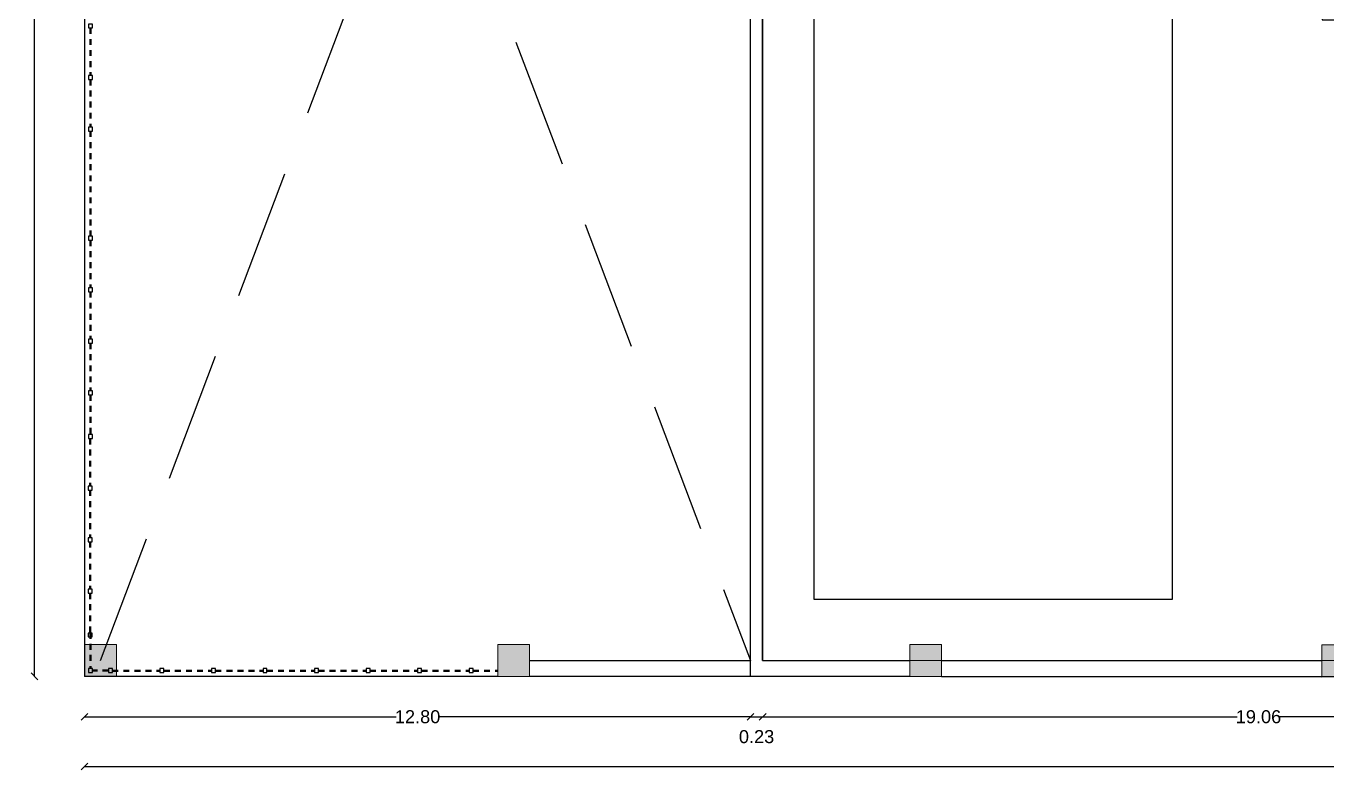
# Model space of a CAD drawing. Header units: metres. Extents: x 71870 to 71989, y 12512 to 13085.
# Drawn here: x 71909.81 to 71934.8, y 12873.26 to 12887.65 of the extents above; entities that cross this region are included whole.
import ezdxf

# ---------------------------------------------------------------- set-up
doc = ezdxf.new("R2010")
doc.units = ezdxf.units.M
doc.header["$MEASUREMENT"] = 0
doc.linetypes.add('Dim Line', pattern=[0.375, 0.25, -0.125])
doc.linetypes.add('HIDDEN2', pattern=[0.1875, 0.125, -0.0625])
doc.layers.get('Defpoints').update_dxf_attribs({"color": 6, "lineweight": 0})
doc.layers.add('BLK_1_FLR_1_BLT_UP_AREA', color=52, linetype='Continuous', plot=False)
doc.layers.add('BLK_1_FLR_1_ROOM_1', color=2, linetype='Continuous')
doc.layers.add('BLK_1_FLR_1_ROOM_1_LIGHT_VENTILATION_1', color=2, linetype='Continuous', lineweight=0)
doc.layers.add('COL', color=1, linetype='Continuous', lineweight=18)
doc.styles.add('century Gothic', font='arial.ttf')
doc.dimstyles.new('STAND', dxfattribs={"dimtxt": 0.25, "dimasz": 0.13, "dimexe": 0, "dimexo": 0, "dimgap": 0, "dimtad": 0, "dimzin": 0, "dimdsep": 46, "dimtxsty": 'century Gothic', "dimblk": 'OBLIQUE', "dimcen": 0.15, "dimse1": 1, "dimse2": 1, "dimclrd": 5, "dimclre": 7, "dimclrt": 5, "dimazin": 0, "dimtfac": 1, "dimtofl": 0, "dimtmove": 0, "dimatfit": 3, "dimfxl": 0, "dimtolj": 1, "dimtzin": 0, "dimlwd": -1, "dimlwe": -1, "dimarcsym": 0})

# ---------------------------------------------------------------- blocks, each defined once
blk = doc.blocks.new('*U3')
at = {"layer": 'COL'}
h = blk.add_hatch(color=8, dxfattribs=at)
h.dxf.hatch_style = 1
h.paths.add_polyline_path([(2704.94, 761), (2704.94, 737), (2680.94, 737), (2680.94, 761)])
at = {"layer": 'COL', "ltscale": 0.02}
blk.add_lwpolyline([(2704.94, 761), (2704.94, 737), (2680.94, 737), (2680.94, 761)], close=True, dxfattribs=at)
blk = doc.blocks.new('_Oblique')
at = {"color": 0, "linetype": 'ByBlock', "lineweight": -2}
blk.add_line((-0.5, -0.5), (0.5, 0.5), dxfattribs=at)
blk = doc.blocks.new('*D78')
at = {"color": 5}
for p, q in [((71909.977, 12908.681), (71909.977, 12892.338)), ((71909.977, 12875.153), (71909.977, 12891.495))]:
    blk.add_line(p, q, dxfattribs=at)
at = {"layer": 'Defpoints', "color": 0, "lineweight": 25}
for p in [(71909.977, 12908.681), (71910.94, 12908.681), (71910.94, 12875.153)]:
    blk.add_point(p, dxfattribs=at)
at = {"color": 5, "xscale": 0.13, "yscale": 0.13, "zscale": 0.13}
for p, rotation in [((71909.977, 12908.681), 90), ((71909.977, 12875.153), 270)]:
    blk.add_blockref('_Oblique', p, dxfattribs=dict(at, rotation=rotation))
at = {"color": 5, "lineweight": 25, "insert": (71909.977, 12891.917), "char_height": 0.25, "attachment_point": 5, "rotation": 90, "style": 'century Gothic'}
blk.add_mtext('\\A1;33.53', dxfattribs=at)
blk = doc.blocks.new('*D79')
at = {"color": 5}
for p, q in [((71910.94, 12874.376), (71916.932, 12874.376)), ((71923.742, 12874.376), (71917.751, 12874.376))]:
    blk.add_line(p, q, dxfattribs=at)
at = {"layer": 'Defpoints', "color": 0, "lineweight": 25}
for p in [(71923.742, 12875.457), (71910.94, 12875.153), (71923.742, 12874.376)]:
    blk.add_point(p, dxfattribs=at)
at = {"color": 5, "xscale": 0.13, "yscale": 0.13, "zscale": 0.13, "rotation": 180}
blk.add_blockref('_Oblique', (71910.94, 12874.376), dxfattribs=at)
at = {"color": 5, "xscale": 0.13, "yscale": 0.13, "zscale": 0.13}
blk.add_blockref('_Oblique', (71923.742, 12874.376), dxfattribs=at)
at = {"color": 5, "insert": (71917.341, 12874.376), "char_height": 0.25, "attachment_point": 5, "style": 'century Gothic'}
blk.add_mtext('\\A1;12.80', dxfattribs=at)
blk = doc.blocks.new('*D80')
at = {"color": 5}
blk.add_line((71923.742, 12874.376), (71923.975, 12874.376), dxfattribs=at)
at = {"layer": 'Defpoints', "color": 0, "lineweight": 25}
for p in [(71923.742, 12875.457), (71923.975, 12875.457), (71923.975, 12874.376)]:
    blk.add_point(p, dxfattribs=at)
at = {"color": 5, "xscale": 0.13, "yscale": 0.13, "zscale": 0.13, "rotation": 180}
blk.add_blockref('_Oblique', (71923.742, 12874.376), dxfattribs=at)
at = {"color": 5, "xscale": 0.13, "yscale": 0.13, "zscale": 0.13}
blk.add_blockref('_Oblique', (71923.975, 12874.376), dxfattribs=at)
at = {"color": 5, "insert": (71923.858, 12873.993), "char_height": 0.25, "attachment_point": 5, "style": 'century Gothic'}
blk.add_mtext('\\A1;0.23', dxfattribs=at)
blk = doc.blocks.new('*D81')
at = {"color": 5}
for p, q in [((71923.975, 12874.376), (71933.097, 12874.376)), ((71943.038, 12874.376), (71933.917, 12874.376))]:
    blk.add_line(p, q, dxfattribs=at)
at = {"layer": 'Defpoints', "color": 0, "lineweight": 25}
for p in [(71943.038, 12875.756), (71923.975, 12875.457), (71943.038, 12874.376)]:
    blk.add_point(p, dxfattribs=at)
at = {"color": 5, "xscale": 0.13, "yscale": 0.13, "zscale": 0.13, "rotation": 180}
blk.add_blockref('_Oblique', (71923.975, 12874.376), dxfattribs=at)
at = {"color": 5, "xscale": 0.13, "yscale": 0.13, "zscale": 0.13}
blk.add_blockref('_Oblique', (71943.038, 12874.376), dxfattribs=at)
at = {"color": 5, "insert": (71933.507, 12874.376), "char_height": 0.25, "attachment_point": 5, "style": 'century Gothic'}
blk.add_mtext('\\A1;19.06', dxfattribs=at)
blk = doc.blocks.new('*D91')
at = {"color": 5}
for p, q in [((71910.94, 12873.422), (71936.414, 12873.422)), ((71962.731, 12873.422), (71937.258, 12873.422))]:
    blk.add_line(p, q, dxfattribs=at)
at = {"layer": 'Defpoints', "color": 0, "lineweight": 25}
for p in [(71910.94, 12875.153), (71962.731, 12875.153), (71962.731, 12873.422)]:
    blk.add_point(p, dxfattribs=at)
at = {"color": 5, "xscale": 0.13, "yscale": 0.13, "zscale": 0.13, "rotation": 180}
blk.add_blockref('_Oblique', (71910.94, 12873.422), dxfattribs=at)
at = {"color": 5, "xscale": 0.13, "yscale": 0.13, "zscale": 0.13}
blk.add_blockref('_Oblique', (71962.731, 12873.422), dxfattribs=at)
at = {"color": 5, "lineweight": 25, "insert": (71936.836, 12873.422), "char_height": 0.25, "attachment_point": 5, "style": 'century Gothic'}
blk.add_mtext('\\A1;51.79', dxfattribs=at)

msp = doc.modelspace()

# ---------------------------------------------------------------- linework, layer by layer
at = {"ltscale": 100}
for p in [(71910.94044, 12908.68061), (71918.88282, 12875.15265)]:
    msp.add_line(p, (71910.94044, 12875.15264), dxfattribs=at)
for p, q in [((71923.74204, 12875.15264), (71923.74204, 12908.45201)), ((71923.97491, 12900.8193), (71923.97491, 12875.45745)), ((71919.49242, 12875.45744), (71923.74204, 12875.45745)), ((71923.97491, 12875.45745), (71926.80397, 12875.45745)), ((71927.41357, 12875.4575), (71934.72787, 12875.45144)), ((71926.80397, 12875.15264), (71919.49242, 12875.15264)), ((71927.41332, 12875.1527), (71934.72761, 12875.14664))]:
    msp.add_line(p, q)
at = {"linetype": 'HIDDEN2', "ltscale": 0.9}
for p, q in [((71911.04204, 12887.61131), (71911.04204, 12886.69691)), ((71911.06109, 12887.61131), (71911.06109, 12886.69691)), ((71911.04204, 12886.62071), (71911.04204, 12885.70631)), ((71911.06109, 12886.62071), (71911.06109, 12885.70631)), ((71911.04204, 12885.63011), (71911.04204, 12883.61084)), ((71911.06109, 12885.63011), (71911.06109, 12883.61084)), ((71911.04204, 12883.53464), (71911.04204, 12882.62024)), ((71911.06109, 12883.53464), (71911.06109, 12882.62024)), ((71911.04204, 12882.54404), (71911.04204, 12881.62964)), ((71911.06109, 12882.54404), (71911.06109, 12881.62964)), ((71911.04204, 12881.55344), (71911.04204, 12880.63904)), ((71911.06109, 12881.55344), (71911.06109, 12880.63904)), ((71911.04204, 12880.56284), (71911.04204, 12879.79839)), ((71911.06109, 12880.56284), (71911.06109, 12879.79839)), ((71911.03569, 12879.72219), (71911.03569, 12878.80779)), ((71911.05474, 12879.72219), (71911.05474, 12878.80779)), ((71911.03569, 12878.73159), (71911.03569, 12877.81719)), ((71911.05474, 12878.73159), (71911.05474, 12877.81719)), ((71911.03569, 12877.74099), (71911.03569, 12876.82659)), ((71911.05474, 12877.74099), (71911.05474, 12876.82659)), ((71911.03569, 12876.75039), (71911.03569, 12875.98594)), ((71911.05474, 12876.75039), (71911.05474, 12875.98594)), ((71911.04204, 12875.98839), (71911.04204, 12875.30504)), ((71911.06109, 12875.98839), (71911.06109, 12875.30504)), ((71911.39764, 12875.27329), (71911.09284, 12875.27329)), ((71911.39764, 12875.25424), (71911.09284, 12875.25424)), ((71911.47397, 12875.27329), (71912.38837, 12875.27329)), ((71911.47397, 12875.25424), (71912.38837, 12875.25424)), ((71912.46457, 12875.27329), (71913.37897, 12875.27329)), ((71912.46457, 12875.25424), (71913.37897, 12875.25424)), ((71913.45517, 12875.27329), (71914.36957, 12875.27329)), ((71913.45517, 12875.25424), (71914.36957, 12875.25424)), ((71914.44577, 12875.27329), (71915.36017, 12875.27329)), ((71914.44577, 12875.25424), (71915.36017, 12875.25424)), ((71915.43637, 12875.27329), (71916.35077, 12875.27329)), ((71915.43637, 12875.25424), (71916.35077, 12875.25424)), ((71916.42697, 12875.27329), (71917.34137, 12875.27329)), ((71916.42697, 12875.25424), (71917.34137, 12875.25424)), ((71917.41757, 12875.27329), (71918.33197, 12875.27329)), ((71917.41757, 12875.25424), (71918.33197, 12875.25424)), ((71918.40817, 12875.27329), (71918.88282, 12875.27329)), ((71918.40817, 12875.25424), (71918.88282, 12875.25424))]:
    msp.add_line(p, q, dxfattribs=at)
at = {"linetype": 'Dim Line', "ltscale": 10}
for points in [[(71911.24524, 12875.45741), (71923.74204, 12908.45201)], [(71911.24524, 12908.37581), (71923.74204, 12875.45745)]]:
    msp.add_lwpolyline(points, dxfattribs=at)
for points in [[(71911.01664, 12887.61131), (71911.09284, 12887.61131), (71911.09284, 12887.68751), (71911.01664, 12887.68751)], [(71911.01664, 12886.62071), (71911.09284, 12886.62071), (71911.09284, 12886.69691), (71911.01664, 12886.69691)], [(71911.01664, 12885.63011), (71911.09284, 12885.63011), (71911.09284, 12885.70631), (71911.01664, 12885.70631)], [(71911.01664, 12883.53464), (71911.09284, 12883.53464), (71911.09284, 12883.61084), (71911.01664, 12883.61084)], [(71911.01664, 12882.54404), (71911.09284, 12882.54404), (71911.09284, 12882.62024), (71911.01664, 12882.62024)], [(71911.01664, 12881.55344), (71911.09284, 12881.55344), (71911.09284, 12881.62964), (71911.01664, 12881.62964)], [(71911.01664, 12880.56284), (71911.09284, 12880.56284), (71911.09284, 12880.63904), (71911.01664, 12880.63904)], [(71911.01664, 12879.72219), (71911.09284, 12879.72219), (71911.09284, 12879.79839), (71911.01664, 12879.79839)], [(71911.01029, 12878.73159), (71911.08649, 12878.73159), (71911.08649, 12878.80779), (71911.01029, 12878.80779)], [(71911.01029, 12877.74099), (71911.08649, 12877.74099), (71911.08649, 12877.81719), (71911.01029, 12877.81719)], [(71911.01029, 12876.75039), (71911.08649, 12876.75039), (71911.08649, 12876.82659), (71911.01029, 12876.82659)], [(71911.01029, 12875.90974), (71911.08649, 12875.90974), (71911.08649, 12875.98594), (71911.01029, 12875.98594)], [(71911.01664, 12875.22884), (71911.09284, 12875.22884), (71911.09284, 12875.30504), (71911.01664, 12875.30504)], [(71911.39777, 12875.22884), (71911.47397, 12875.22884), (71911.47397, 12875.30504), (71911.39777, 12875.30504)], [(71912.46457, 12875.22884), (71912.46457, 12875.30504), (71912.38837, 12875.30504), (71912.38837, 12875.22884)], [(71913.45517, 12875.22884), (71913.45517, 12875.30504), (71913.37897, 12875.30504), (71913.37897, 12875.22884)], [(71914.44577, 12875.22884), (71914.44577, 12875.30504), (71914.36957, 12875.30504), (71914.36957, 12875.22884)], [(71915.43637, 12875.22884), (71915.43637, 12875.30504), (71915.36017, 12875.30504), (71915.36017, 12875.22884)], [(71916.42697, 12875.22884), (71916.42697, 12875.30504), (71916.35077, 12875.30504), (71916.35077, 12875.22884)], [(71917.41757, 12875.22884), (71917.41757, 12875.30504), (71917.34137, 12875.30504), (71917.34137, 12875.22884)], [(71918.40817, 12875.22884), (71918.40817, 12875.30504), (71918.33197, 12875.30504), (71918.33197, 12875.22884)]]:
    msp.add_lwpolyline(points, close=True)
at = {"layer": 'BLK_1_FLR_1_BLT_UP_AREA', "color": 52, "lineweight": 25}
msp.add_lwpolyline([(71923.74204, 12875.15263), (71923.74206, 12908.68064), (71934.88114, 12908.68064), (71934.88322, 12887.99831), (71950.81047, 12887.99831), (71950.81047, 12875.14661), (71923.74204, 12875.15262)], close=True, dxfattribs=at)
at = {"layer": 'BLK_1_FLR_1_ROOM_1', "color": 2, "lineweight": 25}
msp.add_lwpolyline([(71923.97491, 12900.8193), (71934.72949, 12900.8193), (71934.72949, 12900.8193), (71934.72977, 12898.13354), (71934.73084, 12887.76806), (71950.58186, 12887.76971), (71950.58193, 12882.46782), (71943.03789, 12882.46782), (71943.03789, 12875.45148), (71923.97491, 12875.45745)], close=True, dxfattribs=at)
at = {"layer": 'BLK_1_FLR_1_ROOM_1_LIGHT_VENTILATION_1', "color": 2, "lineweight": 25}
msp.add_lwpolyline([(71924.96569, 12900.11025), (71931.84846, 12900.11025), (71931.84846, 12876.62988), (71924.96569, 12876.62988)], close=True, dxfattribs=at)

# ---------------------------------------------------------------- block references
at = {"xscale": 0.0254, "yscale": 0.0254, "zscale": 0.0254}
for p in [(71842.84461, 12856.43273), (71850.78699, 12856.43273), (71858.70814, 12856.43273), (71866.63203, 12856.42673)]:
    msp.add_blockref('*U3', p, dxfattribs=at)

# ---------------------------------------------------------------- dimensions: what is measured, and where the dimension line sits
at = {"lineweight": 25}
dim = msp.add_linear_dim(base=(71909.9772, 12908.68061), p1=(71910.94044, 12875.15261), p2=(71910.94044, 12908.68061), angle=90, dimstyle='STAND', dxfattribs=at)
dim.commit()
dim.dimension.update_dxf_attribs({"geometry": '*D78', "text_midpoint": (71909.9772, 12891.91661)})
for base, p1, p2, picture, middle in [((71943.03822, 12874.3764), (71923.97491, 12875.45745), (71943.03822, 12875.75621), '*D81', (71933.50656, 12874.3764)), ((71923.74204, 12874.3764), (71910.94044, 12875.15261), (71923.74204, 12875.45745), '*D79', (71917.34124, 12874.3764)), ((71923.97491, 12874.3764), (71923.74204, 12875.45745), (71923.97491, 12875.45745), '*D80', (71923.85847, 12873.99321))]:
    dim = msp.add_linear_dim(base=base, p1=p1, p2=p2, dimstyle='STAND', override={"dimtmove": 2})
    dim.commit()
    dim.dimension.update_dxf_attribs({"geometry": picture, "text_midpoint": middle})
dim = msp.add_linear_dim(base=(71962.73104, 12873.42173), p1=(71910.94044, 12875.15261), p2=(71962.73104, 12875.1526), dimstyle='STAND', dxfattribs=at)
dim.commit()
dim.dimension.update_dxf_attribs({"geometry": '*D91', "text_midpoint": (71936.83574, 12873.42173)})

doc.saveas('drawing.dxf')
